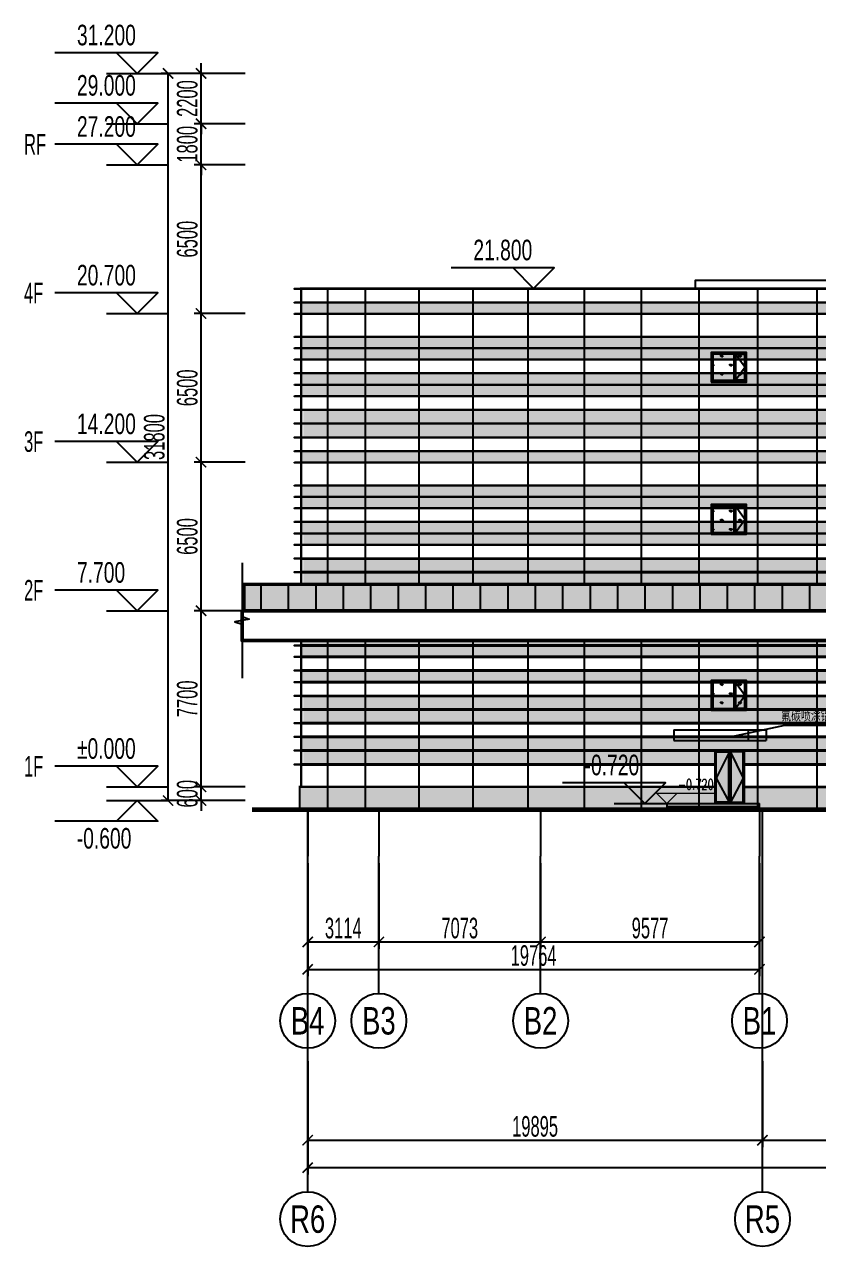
# Model space of a CAD drawing. Extents: x 137748 to 546915, y -417571 to -267079.
# Drawn here: x 137748 to 172485, y -388604 to -335162 of the extents above; entities that cross this region are included whole.
import ezdxf
from ezdxf.enums import TextEntityAlignment as Align

# ---------------------------------------------------------------- set-up
doc = ezdxf.new("R2010")
doc.units = 0
doc.layers.get('0').update_dxf_attribs({"color": 8})
doc.layers.get('Defpoints').update_dxf_attribs({"color": 8})
for name, color, linetype in [('#填充层', 8, 'Continuous'), ('#幕墙分格线-立面', 8, 'Continuous'), ('#文字', 8, 'Continuous'), ('#标注', 8, 'Continuous'), ('A-ELEV-1', 8, 'Continuous'), ('A-ELEV-2', 8, 'Continuous'), ('A-ELEV-3', 8, 'Continuous'), ('A-ELEV-8', 8, 'Continuous'), ('A-FLOR-RAIL', 8, 'Continuous'), ('DIM_LEAD', 8, 'Continuous'), ('DIM_SYMB', 8, 'Continuous'), ('E-HATCH3', 8, 'Continuous'), ('E_WINDOW', 8, 'Continuous'), ('STAIR', 8, 'Continuous')]:
    doc.layers.add(name, color=color, linetype=linetype)
for name, color, linetype, lineweight in [('A-WALL', 8, 'Continuous', 50), ('DIM_ELEV', 8, 'Continuous', 5), ('DOOR_FIRE', 8, 'Continuous', 13), ('PUB_TEXT', 8, 'Continuous', 5)]:
    doc.layers.add(name, color=color, linetype=linetype, lineweight=lineweight)
doc.styles.add('#文字', font='jrs.shx', dxfattribs={"width": 0.7, "bigfont": 'hztxt.shx'})
doc.styles.add('_TCH_DIM', font='SIMPLEX', dxfattribs={"bigfont": 'GBCBIG'})
doc.styles.add('HZ', font='jrs.shx', dxfattribs={"width": 0.6, "bigfont": 'hztxt.shx'})
doc.styles.add('JHZX', font='jrs.shx', dxfattribs={"width": 0.6, "bigfont": 'jhz.shx'})
doc.styles.add('楷体', font='', dxfattribs={"width": 0.75})
doc.styles.get('楷体').set_extended_font_data('KaiTi_GB2312')
doc.dimstyles.new('JZBZ-300', dxfattribs={"dimscale": 300, "dimtxt": 3, "dimasz": 1.5, "dimexe": 1, "dimexo": 1, "dimgap": 0.5, "dimtad": 1, "dimdec": 0, "dimdsep": 46, "dimtxsty": 'JHZX', "dimblk1": 'ARCHTICK', "dimblk2": 'ARCHTICK', "dimsah": 1, "dimcen": 0, "dimclrd": 1, "dimclre": 1, "dimclrt": 2, "dimadec": 1, "dimazin": 2, "dimtfac": 1, "dimtdec": 0, "dimtix": 1, "dimtmove": 0, "dimatfit": 3, "dimfxl": 1, "dimtolj": 1, "dimlwd": -1, "dimlwe": -1, "dimarcsym": 1})
pattern_1 = [(270, (57321.7, 368403.2), (500, -250), [50, -200]), (270, (57421.7, 368403.2), (500, -250), [50, -200]), (5e-10, (57571.7, 368478.22), (500, 250), [100, -400]), (5e-10, (57571.7, 368028.22), (500, 250), [100, -400]), (333.43495, (57171.71, 368503.22), (500, -2e-07), [223.6, -335.417]), (333.43495, (57371.71, 368353.22), (500, -1e-05), [223.6, -335.417]), (333.43495, (57171.71, 368478.22), (500, -2e-07), [167.7, -111.8, 167.7, -111.817]), (26.56505, (57171.71, 368278.22), (500, 2e-07), [167.7, -111.8, 167.7, -111.817]), (26.56505, (57371.71, 368403.22), (500, 2e-07), [223.6, -335.417]), (26.56505, (57171.71, 368253.22), (500, 2e-07), [223.6, -335.417])]
pattern_2 = [(90, (-232459.92, 369503.2), (-399.1182, 399.1182), [105.8323, -692.40406]), (45, (-232459.9, 369503.2), (-399.11846, 399.11846), [105.8323, -458.60646]), (135, (-232459.9, 369503.2), (-399.11846, -399.11846), [105.8323, -458.60646])]

# ---------------------------------------------------------------- blocks, each defined once
blk = doc.blocks.new('R6-R1网格')
at = {"layer": 'E-HATCH3'}
h = blk.add_hatch(dxfattribs=at)
h.set_pattern_fill('菱形金属网', color=256, scale=250, angle=-90, style=0)
h.set_pattern_definition(pattern_1)
h.paths.add_polyline_path([(-100, 20700), (139050, 20700), (139050, 21170), (-100, 21170)])
h = blk.add_hatch(dxfattribs=at)
h.set_pattern_fill('菱形金属网', color=256, scale=250, angle=-90, style=0)
h.set_pattern_definition(pattern_1)
h.paths.add_polyline_path([(-100, 19200), (139050, 19200), (139050, 19670), (-100, 19670)])
h = blk.add_hatch(dxfattribs=at)
h.set_pattern_fill('菱形金属网', color=256, scale=250, angle=-90, style=0)
h.set_pattern_definition(pattern_1)
h.paths.add_polyline_path([(-100, 18700), (139050, 18700), (139050, 19170), (-100, 19170)])
h = blk.add_hatch(dxfattribs=at)
h.set_pattern_fill('菱形金属网', color=256, scale=250, angle=-90, style=0)
h.set_pattern_definition(pattern_1)
h.paths.add_polyline_path([(-100, 17600), (139050, 17600), (139050, 18070), (-100, 18070)])
h = blk.add_hatch(dxfattribs=at)
h.set_pattern_fill('菱形金属网', color=256, scale=250, angle=-90, style=0)
h.set_pattern_definition(pattern_1)
h.paths.add_polyline_path([(-100, 17100), (139050, 17100), (139050, 17570), (-100, 17570)])
h = blk.add_hatch(dxfattribs=at)
h.set_pattern_fill('菱形金属网', color=256, scale=250, angle=-90, style=0)
h.set_pattern_definition(pattern_1)
h.paths.add_polyline_path([(33983, 15900), (33983, 16470), (0, 16470), (0, 15900)])
h.paths.add_polyline_path([(69519, 15900), (69519, 16470), (35648, 16470), (35648, 15900)])
h.paths.add_polyline_path([(93699, 15900), (93699, 16470), (71311, 16470), (71311, 15900)])
h.paths.add_polyline_path([(130950, 16470), (130950, 15900), (138950, 15900), (138950, 16470)])
h.paths.add_polyline_path([(129285, 15900), (129285, 16470), (95491, 16470), (95491, 15900)])
h = blk.add_hatch(dxfattribs=at)
h.set_pattern_fill('菱形金属网', color=256, scale=250, angle=-90, style=0)
h.set_pattern_definition(pattern_1)
h.paths.add_polyline_path([(33983, 15300), (33983, 15870), (0, 15870), (0, 15300)])
h.paths.add_polyline_path([(69519, 15300), (69519, 15870), (35648, 15870), (35648, 15300)])
h.paths.add_polyline_path([(93699, 15300), (93699, 15870), (71311, 15870), (71311, 15300)])
h.paths.add_polyline_path([(130950, 15870), (130950, 15300), (138950, 15300), (138950, 15870)])
h.paths.add_polyline_path([(129285, 15300), (129285, 15870), (95491, 15870), (95491, 15300)])
h = blk.add_hatch(dxfattribs=at)
h.set_pattern_fill('菱形金属网', color=256, scale=250, angle=-90, style=0)
h.set_pattern_definition(pattern_1)
h.paths.add_polyline_path([(-100, 14200), (139050, 14200), (139050, 14670), (-100, 14670)])
h = blk.add_hatch(dxfattribs=at)
h.set_pattern_fill('菱形金属网', color=256, scale=250, angle=-90, style=0)
h.set_pattern_definition(pattern_1)
h.paths.add_polyline_path([(-100, 12700), (139050, 12700), (139050, 13170), (-100, 13170)])
h = blk.add_hatch(dxfattribs=at)
h.set_pattern_fill('菱形金属网', color=256, scale=250, angle=-90, style=0)
h.set_pattern_definition(pattern_1)
h.paths.add_polyline_path([(-100, 12200), (139050, 12200), (139050, 12670), (-100, 12670)])
h = blk.add_hatch(dxfattribs=at)
h.set_pattern_fill('菱形金属网', color=256, scale=250, angle=-90, style=0)
h.set_pattern_definition(pattern_1)
h.paths.add_polyline_path([(-100, 11100), (139050, 11100), (139050, 11570), (-100, 11570)])
h = blk.add_hatch(dxfattribs=at)
h.set_pattern_fill('菱形金属网', color=256, scale=250, angle=-90, style=0)
h.set_pattern_definition(pattern_1)
h.paths.add_polyline_path([(31091, 10600), (31091, 11070), (0, 11070), (0, 10600)])
h.paths.add_polyline_path([(133826, 11070), (133826, 10600), (138950, 10600), (138950, 11070)])
h.paths.add_polyline_path([(130915, 10600), (130915, 11070), (34002, 11070), (34002, 10600)])
h = blk.add_hatch(dxfattribs=at)
h.set_pattern_fill('菱形金属网', color=256, scale=250, angle=-90, style=0)
h.set_pattern_definition(pattern_1)
h.paths.add_polyline_path([(31091, 9400), (31091, 9970), (0, 9970), (0, 9400)])
h.paths.add_polyline_path([(133826, 9970), (133826, 9400), (138950, 9400), (138950, 9970)])
h.paths.add_polyline_path([(69519, 9400), (69519, 9970), (35841, 9970), (35841, 9400)])
h.paths.add_polyline_path([(93699, 9400), (93699, 9970), (71311, 9970), (71311, 9400)])
h.paths.add_polyline_path([(95491, 9970), (95491, 9400), (129169, 9400), (129169, 9970)])
h = blk.add_hatch(dxfattribs=at)
h.set_pattern_fill('菱形金属网', color=256, scale=250, angle=-90, style=0)
h.set_pattern_definition(pattern_1)
h.paths.add_polyline_path([(31091, 8800), (31091, 9370), (0, 9370), (0, 8800)])
h.paths.add_polyline_path([(133826, 9370), (133826, 8800), (138950, 8800), (138950, 9370)])
h.paths.add_polyline_path([(69519, 8800), (69519, 9370), (35841, 9370), (35841, 8800)])
h.paths.add_polyline_path([(93699, 8800), (93699, 9370), (71311, 9370), (71311, 8800)])
h.paths.add_polyline_path([(95491, 9370), (95491, 8800), (129169, 8800), (129169, 9370)])
h = blk.add_hatch(dxfattribs=at)
h.set_pattern_fill('菱形金属网', color=256, scale=250, angle=-90, style=0)
h.set_pattern_definition(pattern_1)
h.paths.add_polyline_path([(31091, 7700), (31091, 8170), (0, 8170), (0, 7700)])
h.paths.add_polyline_path([(133826, 8170), (133826, 7700), (138950, 7700), (138950, 8170)])
h.paths.add_polyline_path([(35841, 8170), (35841, 7700), (129169, 7700), (129169, 8170)])
h = blk.add_hatch(dxfattribs=at)
h.set_pattern_fill('菱形金属网', color=256, scale=250, angle=-90, style=0)
h.set_pattern_definition(pattern_1)
h.paths.add_polyline_path([(-100, 6670), (139050, 6670), (139050, 6200), (-100, 6200)])
h = blk.add_hatch(dxfattribs=at)
h.set_pattern_fill('菱形金属网', color=256, scale=250, angle=-90, style=0)
h.set_pattern_definition(pattern_1)
h.paths.add_polyline_path([(30662, 5700), (30662, 6170), (-100, 6170), (-100, 5700)])
h.paths.add_polyline_path([(134153, 6170), (134153, 5700), (139050, 5700), (139050, 6170)])
h.paths.add_polyline_path([(129048, 5700), (129048, 6170), (35961, 6170), (35961, 5700)])
h = blk.add_hatch(dxfattribs=at)
h.set_pattern_fill('菱形金属网', color=256, scale=250, angle=-90, style=0)
h.set_pattern_definition(pattern_1)
h.paths.add_polyline_path([(30662, 4600), (30662, 5070), (-100, 5070), (-100, 4600)])
h.paths.add_polyline_path([(129048, 4600), (129048, 5070), (35961, 5070), (35961, 4600)])
h.paths.add_polyline_path([(134153, 5070), (134153, 4600), (139050, 4600), (139050, 5070)])
h = blk.add_hatch(dxfattribs=at)
h.set_pattern_fill('菱形金属网', color=256, scale=250, angle=-90, style=0)
h.set_pattern_definition(pattern_1)
h.paths.add_polyline_path([(30662, 3400), (30662, 3970), (0, 3970), (0, 3400)])
h.paths.add_polyline_path([(134148, 3970), (134148, 3400), (138950, 3400), (138950, 3970)])
h.paths.add_polyline_path([(35962, 3970), (35962, 3400), (129024, 3400), (129024, 3970)])
h = blk.add_hatch(dxfattribs=at)
h.set_pattern_fill('菱形金属网', color=256, scale=250, angle=-90, style=0)
h.set_pattern_definition(pattern_1)
h.paths.add_polyline_path([(30662, 2800), (30662, 3370), (0, 3370), (0, 2800)])
h.paths.add_polyline_path([(134148, 3370), (134148, 2800), (138950, 2800), (138950, 3370)])
h.paths.add_polyline_path([(129024, 2800), (129024, 3370), (35962, 3370), (35962, 2800)])
h = blk.add_hatch(dxfattribs=at)
h.set_pattern_fill('菱形金属网', color=256, scale=250, angle=-90, style=0)
h.set_pattern_definition(pattern_1)
h.paths.add_polyline_path([(30662, 1600), (-100, 1600), (-100, 2170), (30662, 2170)])
h = blk.add_hatch(dxfattribs=at)
h.set_pattern_fill('菱形金属网', color=256, scale=250, angle=-90, style=0)
h.set_pattern_definition(pattern_1)
h.paths.add_polyline_path([(19286, 1570), (19286, 1000), (27268, 1000), (27268, 1200), (30662, 1200), (30662, 1570)])
h.paths.add_polyline_path([(17999, 1000), (17999, 1570), (0, 1570), (0, 1000)])
at = {"layer": 'A-ELEV-1', "ltscale": 5}
for points in [[(33983, 21770), (-100, 21770), (-100, 21200), (139050, 21200), (139050, 21770), (130950, 21770)], [(130950, 16500), (139050, 16500), (139050, 17070), (-100, 17070), (-100, 16500), (33983, 16500)], [(33983, 16470), (-100, 16470), (-100, 15900), (33983, 15900)], [(33983, 15870), (-100, 15870), (-100, 15300), (33983, 15300)], [(33983, 15270), (-100, 15270), (-100, 14700), (139050, 14700), (139050, 15270), (130950, 15270)], [(31091, 10570), (-100, 10570), (-100, 10000), (31091, 10000)], [(31091, 9400), (-100, 9400), (-100, 9970), (31091, 9970)], [(31091, 8800), (-100, 8800), (-100, 9370), (31091, 9370)], [(31091, 8200), (-100, 8200), (-100, 8770), (31091, 8770)], [(31091, 7700), (-100, 7700), (-100, 8170), (31091, 8170)], [(133826, 7670), (139050, 7670), (139050, 6700), (-100, 6700)], [(-100, 6670), (139050, 6670), (139050, 6200), (-100, 6200), (-100, 6670)], [(30662, 5700), (-100, 5700), (-100, 6170), (129048, 6170)], [(-100, 5670), (30662, 5670)], [(30662, 5100), (-100, 5100), (-100, 5670)], [(129048, 4600), (-100, 4600), (-100, 5070), (30662, 5070)], [(-100, 4570), (129048, 4570)], [(30662, 3400), (-100, 3400), (-100, 3970), (30662, 3970)], [(30662, 2800), (-100, 2800), (-100, 3370), (30662, 3370)], [(30662, 2200), (-100, 2200), (-100, 2770), (30662, 2770)], [(17999, 1000), (-100, 1000), (-100, 1570), (17999, 1570)], [(19286, 1570), (30662, 1570), (30662, 1200), (27268, 1200), (27268, 1000), (19286, 1000)], [(17999, 0), (-100, 0), (-100, 970), (17999, 970)], [(19286, 970), (27268, 970)], [(27268, 0), (19286, 0)]]:
    blk.add_lwpolyline(points, dxfattribs=at)
for points in [[(-100, 20700), (139050, 20700), (139050, 21170), (-100, 21170)], [(-100, 19700), (139050, 19700), (139050, 20670), (-100, 20670)], [(-100, 19200), (139050, 19200), (139050, 19670), (-100, 19670)], [(-100, 18700), (139050, 18700), (139050, 19170), (-100, 19170)], [(-100, 18100), (139050, 18100), (139050, 18670), (-100, 18670)], [(-100, 17600), (139050, 17600), (139050, 18070), (-100, 18070)], [(-100, 17100), (139050, 17100), (139050, 17570), (-100, 17570)], [(-100, 14200), (139050, 14200), (139050, 14670), (-100, 14670)], [(-100, 13200), (139050, 13200), (139050, 14170), (-100, 14170)], [(-100, 12700), (139050, 12700), (139050, 13170), (-100, 13170)], [(-100, 12200), (139050, 12200), (139050, 12670), (-100, 12670)], [(-100, 11600), (139050, 11600), (139050, 12170), (-100, 12170)], [(-100, 11100), (139050, 11100), (139050, 11570), (-100, 11570)], [(31091, 11070), (-100, 11070), (-100, 10600), (31091, 10600)], [(30662, 1600), (-100, 1600), (-100, 2170), (30662, 2170)]]:
    blk.add_lwpolyline(points, close=True, dxfattribs=at)
blk = doc.blocks.new('R6-R1板')
at = {"layer": 'A-ELEV-2'}
for p, q in [((139733, 16630), (-18, 16630)), ((-18, 16600), (139733, 16600)), ((139733, 16600), (139733, 16630)), ((139150, -970), (121334, -970))]:
    blk.add_line(p, q, dxfattribs=at)
for points in [[(8386, 20830), (-18, 20830), (-18, 20800), (139733, 20800), (139733, 20830), (105350, 20830)], [(105350, 15500), (139733, 15500), (139733, 15530), (-18, 15530), (-18, 15500), (8383, 15500)], [(105350, 14900), (139733, 14900), (139733, 14930), (105350, 14930)], [(8383, 14330), (-18, 14330), (-18, 14300), (139733, 14300), (139733, 14330), (105350, 14330)], [(108513, 10100), (139733, 10100), (139733, 10130), (-18, 10130), (-18, 10100), (5507, 10100)], [(108242, 9600), (139733, 9600), (139733, 9630), (108242, 9630)], [(108242, 9000), (139733, 9000), (139733, 9030), (108242, 9030)], [(108242, 8400), (139733, 8400), (139733, 8430), (108242, 8430)], [(108242, 7800), (139733, 7800), (139733, 7830), (108242, 7830)], [(108242, 7200), (139733, 7200), (139733, 7230), (108242, 7230)], [(103371, 6700), (139733, 6700), (139733, 6730), (108242, 6730)], [(108547, 5700), (139733, 5700), (139733, 5730), (-18, 5730), (-18, 5700), (5725, 5700)], [(108671, 5200), (139733, 5200), (139733, 5230), (108671, 5230)], [(108671, 4700), (139733, 4700), (139733, 4730), (108671, 4730)], [(108671, 4100), (139733, 4100), (139733, 4130), (108671, 4130)], [(5185, 3630), (-18, 3630), (-18, 3600), (139733, 3600), (139733, 3630), (108671, 3630)], [(108513, 3000), (139733, 3000), (139733, 3030), (105171, 3030)], [(108671, 2400), (139733, 2400), (139733, 2430), (108671, 2430)], [(108671, 1800), (139733, 1800), (139733, 1830), (108671, 1830)], [(108671, 1200), (139733, 1200), (139733, 1230), (108671, 1230)], [(121334, 600), (139733, 600), (139733, 630), (108671, 630)], [(108671, 600), (120047, 600)], [(120047, 30), (112065, 30)], [(112065, 0), (120047, 0)], [(121334, 0), (139733, 0), (139733, 30), (121334, 30)], [(120047, -970), (112065, -970)], [(112065, -1000), (120047, -1000)]]:
    blk.add_lwpolyline(points, dxfattribs=at)
for points in [[(139733, 20230), (-18, 20230), (-18, 20200), (139733, 20200)], [(139733, 19730), (-18, 19730), (-18, 19700), (139733, 19700)], [(139733, 18730), (-18, 18730), (-18, 18700), (139733, 18700)], [(139733, 18230), (-18, 18230), (-18, 18200), (139733, 18200)], [(139733, 17730), (-18, 17730), (-18, 17700), (139733, 17700)], [(139733, 17130), (-18, 17130), (-18, 17100), (139733, 17100)], [(139733, 16130), (-18, 16130), (-18, 16100), (139733, 16100)], [(139733, 13730), (-18, 13730), (-18, 13700), (139733, 13700)], [(139733, 13230), (-18, 13230), (-18, 13200), (139733, 13200)], [(139733, 12230), (-18, 12230), (-18, 12200), (139733, 12200)], [(139733, 11730), (-18, 11730), (-18, 11700), (139733, 11700)], [(139733, 11230), (-18, 11230), (-18, 11200), (139733, 11200)], [(139733, 10630), (-18, 10630), (-18, 10600), (139733, 10600)]]:
    blk.add_lwpolyline(points, close=True, dxfattribs=at)
blk = doc.blocks.new('NHGJUY')
at = {"layer": '#幕墙分格线-立面', "ltscale": 300}
for p, q in [((151016, -369503), (151016, -346703)), ((152667, -369503), (152667, -346703)), ((155009, -369503), (155009, -346703)), ((157378, -369503), (157378, -346703)), ((159789, -369503), (159789, -346703)), ((162241, -369503), (162241, -346703)), ((164733, -369503), (164733, -346703)), ((167260, -369503), (167260, -346703)), ((169826, -369503), (169826, -346703)), ((172429, -369503), (172429, -346703))]:
    blk.add_line(p, q, dxfattribs=at)
blk = doc.blocks.new('_ARCHTICK')
at = {"color": 0, "linetype": 'ByBlock', "const_width": 0.15}
blk.add_lwpolyline([(-0.5, -0.5), (0.5, 0.5)], dxfattribs=at)
blk = doc.blocks.new('*D60')
at = {"layer": '#标注', "color": 8, "linetype": 'ByBlock', "transparency": 16777216}
for p, q in [((150138, -371832), (150138, -376782)), ((169902, -371832), (169902, -376782)), ((150138, -376482), (169902, -376482))]:
    blk.add_line(p, q, dxfattribs=at)
at = {"layer": 'Defpoints', "color": 0, "transparency": 16777216}
for p in [(150137, -371532), (169902, -371532), (169902, -376482)]:
    blk.add_point(p, dxfattribs=at)
at = {"layer": '#标注', "color": 8, "transparency": 16777216, "xscale": 450, "yscale": 450, "zscale": 450}
for p, rotation in [((150138, -376482), 180.0022393511834), ((169902, -376482), 0.002239351183462502)]:
    blk.add_blockref('_ARCHTICK', p, dxfattribs=dict(at, rotation=rotation))
at = {"layer": '#标注', "color": 8, "transparency": 16777216, "insert": (160020, -375882), "char_height": 900, "attachment_point": 5, "rotation": 0.0022, "style": 'JHZX'}
blk.add_mtext('\\A1;19764', dxfattribs=at)
blk = doc.blocks.new('*D61')
at = {"layer": '#标注', "color": 8, "linetype": 'ByBlock', "transparency": 16777216}
for p, q in [((150138, -371832), (150139, -375582)), ((153252, -371832), (153253, -375582)), ((150138, -375282), (153253, -375282))]:
    blk.add_line(p, q, dxfattribs=at)
at = {"layer": 'Defpoints', "color": 0, "transparency": 16777216}
for p in [(150137, -371532), (153252, -371532), (153253, -375282)]:
    blk.add_point(p, dxfattribs=at)
at = {"layer": '#标注', "color": 8, "transparency": 16777216, "xscale": 450, "yscale": 450, "zscale": 450}
for p, rotation in [((150138, -375282), 180.0142115910595), ((153253, -375282), 0.01421159105949509)]:
    blk.add_blockref('_ARCHTICK', p, dxfattribs=dict(at, rotation=rotation))
at = {"layer": '#标注', "color": 8, "transparency": 16777216, "insert": (151695, -374682), "char_height": 900, "attachment_point": 5, "rotation": 0.0142, "style": 'JHZX'}
blk.add_mtext('\\A1;3114', dxfattribs=at)
blk = doc.blocks.new('*D62')
at = {"layer": '#标注', "color": 8, "linetype": 'ByBlock', "transparency": 16777216}
for p, q in [((153252, -371832), (153252, -375582)), ((160325, -371832), (160325, -375582)), ((153252, -375282), (160325, -375282))]:
    blk.add_line(p, q, dxfattribs=at)
at = {"layer": 'Defpoints', "color": 0, "transparency": 16777216}
for p in [(153252, -371532), (160325, -371532), (160325, -375282)]:
    blk.add_point(p, dxfattribs=at)
at = {"layer": '#标注', "color": 8, "transparency": 16777216, "xscale": 450, "yscale": 450, "zscale": 450, "rotation": 180}
blk.add_blockref('_ARCHTICK', (153252, -375282), dxfattribs=at)
at = {"layer": '#标注', "color": 8, "transparency": 16777216, "xscale": 450, "yscale": 450, "zscale": 450}
blk.add_blockref('_ARCHTICK', (160325, -375282), dxfattribs=at)
at = {"layer": '#标注', "color": 8, "transparency": 16777216, "insert": (156789, -374682), "char_height": 900, "attachment_point": 5, "style": 'JHZX'}
blk.add_mtext('\\A1;7073', dxfattribs=at)
blk = doc.blocks.new('*D63')
at = {"layer": '#标注', "color": 8, "linetype": 'ByBlock', "transparency": 16777216}
for p, q in [((160325, -371832), (160325, -375582)), ((169902, -371832), (169902, -375582)), ((160325, -375282), (169902, -375282))]:
    blk.add_line(p, q, dxfattribs=at)
at = {"layer": 'Defpoints', "color": 0, "transparency": 16777216}
for p in [(160325, -371532), (169902, -371532), (169902, -375282)]:
    blk.add_point(p, dxfattribs=at)
at = {"layer": '#标注', "color": 8, "transparency": 16777216, "xscale": 450, "yscale": 450, "zscale": 450, "rotation": 180}
blk.add_blockref('_ARCHTICK', (160325, -375282), dxfattribs=at)
at = {"layer": '#标注', "color": 8, "transparency": 16777216, "xscale": 450, "yscale": 450, "zscale": 450}
blk.add_blockref('_ARCHTICK', (169902, -375282), dxfattribs=at)
at = {"layer": '#标注', "color": 8, "transparency": 16777216, "insert": (165114, -374682), "char_height": 900, "attachment_point": 5, "style": 'JHZX'}
blk.add_mtext('\\A1;9577', dxfattribs=at)
blk = doc.blocks.new('*D76')
at = {"layer": '#标注', "color": 8, "linetype": 'ByBlock', "ltscale": 300, "transparency": 16777216}
for p, q in [((150138, -380504), (150138, -385454)), ((288588, -380504), (288588, -385454)), ((150138, -385154), (288588, -385154))]:
    blk.add_line(p, q, dxfattribs=at)
at = {"layer": 'Defpoints', "color": 0, "ltscale": 300, "transparency": 16777216}
for p in [(150138, -380204), (288588, -380204), (288588, -385154)]:
    blk.add_point(p, dxfattribs=at)
at = {"layer": '#标注', "color": 8, "ltscale": 300, "transparency": 16777216, "xscale": 450, "yscale": 450, "zscale": 450, "rotation": 180}
blk.add_blockref('_ARCHTICK', (150138, -385154), dxfattribs=at)
at = {"layer": '#标注', "color": 8, "ltscale": 300, "transparency": 16777216, "xscale": 450, "yscale": 450, "zscale": 450}
blk.add_blockref('_ARCHTICK', (288588, -385154), dxfattribs=at)
at = {"layer": '#标注', "color": 8, "ltscale": 300, "transparency": 16777216, "insert": (219363, -384554), "char_height": 900, "attachment_point": 5, "style": 'JHZX'}
blk.add_mtext('\\A1;138450', dxfattribs=at)
blk = doc.blocks.new('*D77')
at = {"layer": '#标注', "color": 8, "linetype": 'ByBlock', "ltscale": 300, "transparency": 16777216}
for p, q in [((150138, -380504), (150138, -384254)), ((170032, -380504), (170032, -384254)), ((150138, -383954), (170032, -383954))]:
    blk.add_line(p, q, dxfattribs=at)
at = {"layer": 'Defpoints', "color": 0, "ltscale": 300, "transparency": 16777216}
for p in [(150138, -380204), (170032, -380204), (170032, -383954)]:
    blk.add_point(p, dxfattribs=at)
at = {"layer": '#标注', "color": 8, "ltscale": 300, "transparency": 16777216, "xscale": 450, "yscale": 450, "zscale": 450, "rotation": 180}
blk.add_blockref('_ARCHTICK', (150138, -383954), dxfattribs=at)
at = {"layer": '#标注', "color": 8, "ltscale": 300, "transparency": 16777216, "xscale": 450, "yscale": 450, "zscale": 450}
blk.add_blockref('_ARCHTICK', (170032, -383954), dxfattribs=at)
at = {"layer": '#标注', "color": 8, "ltscale": 300, "transparency": 16777216, "insert": (160085, -383354), "char_height": 900, "attachment_point": 5, "style": 'JHZX'}
blk.add_mtext('\\A1;19895', dxfattribs=at)
blk = doc.blocks.new('*D78')
at = {"layer": '#标注', "color": 8, "linetype": 'ByBlock', "ltscale": 300, "transparency": 16777216}
for p, q in [((170032, -380504), (170032, -384254)), ((201978, -380504), (201978, -384254)), ((170032, -383954), (201978, -383954))]:
    blk.add_line(p, q, dxfattribs=at)
at = {"layer": 'Defpoints', "color": 0, "ltscale": 300, "transparency": 16777216}
for p in [(170032, -380204), (201978, -380204), (201978, -383954)]:
    blk.add_point(p, dxfattribs=at)
at = {"layer": '#标注', "color": 8, "ltscale": 300, "transparency": 16777216, "xscale": 450, "yscale": 450, "zscale": 450, "rotation": 180}
blk.add_blockref('_ARCHTICK', (170032, -383954), dxfattribs=at)
at = {"layer": '#标注', "color": 8, "ltscale": 300, "transparency": 16777216, "xscale": 450, "yscale": 450, "zscale": 450}
blk.add_blockref('_ARCHTICK', (201978, -383954), dxfattribs=at)
at = {"layer": '#标注', "color": 8, "ltscale": 300, "transparency": 16777216, "insert": (186005, -383354), "char_height": 900, "attachment_point": 5, "style": 'JHZX'}
blk.add_mtext('\\A1;31946', dxfattribs=at)
blk = doc.blocks.new('*U364')
blk.add_line((0, -20), (0, 0))
blk.add_circle((0, -24), 4)
at = {"style": 'JHZX', "width": 0.75}
blk.add_attdef('AXES', text='', height=4, dxfattribs=at).set_placement((0, -24), align=Align.MIDDLE_CENTER)
blk = doc.blocks.new('LEVEL')
blk.add_line((9, 0), (0, 0))
blk.add_lwpolyline([(7.5, 3), (4.5, 0), (1.5, 3), (16.5, 3)])
at = {"style": '楷体', "width": 0.75}
blk.add_attdef('LEVEL', text='', height=3.5, dxfattribs=at).set_placement((9.33, 5.59), align=Align.MIDDLE_CENTER)
blk.add_attdef('FLOOR', text='', height=3.5, dxfattribs=at).set_placement((17.5, 3), align=Align.MIDDLE_LEFT)
blk = doc.blocks.new('A$C5ad05fef')
at = {"layer": 'E-HATCH3'}
h = blk.add_hatch(dxfattribs=at)
h.set_pattern_fill('GRASS', color=256, scale=200, style=0)
h.set_pattern_definition(pattern_2)
h.paths.add_polyline_path([(-64678, 18700), (-63129, 18700), (-63129, 20000), (-64678, 20000)])
h = blk.add_hatch(dxfattribs=at)
h.set_pattern_fill('GRASS', color=256, scale=200, style=0)
h.set_pattern_definition(pattern_2)
h.paths.add_polyline_path([(-64678, 12050), (-63129, 12050), (-63129, 13350), (-64678, 13350)])
h = blk.add_hatch(dxfattribs=at)
h.set_pattern_fill('GRASS', color=256, scale=200, style=0)
h.set_pattern_definition(pattern_2)
h.paths.add_polyline_path([(-64678, 4350), (-63129, 4350), (-63129, 5650), (-64678, 5650)])
h = blk.add_hatch(dxfattribs=at)
h.set_pattern_fill('GRASS', color=256, scale=200, style=0)
h.set_pattern_definition(pattern_2)
edge = h.paths.add_edge_path()
edge.add_line((-64506, 2580), (-63219, 2580))
edge.add_line((-63219, 2580), (-63219, 280))
edge.add_line((-63219, 280), (-64506, 280))
edge.add_line((-64506, 280), (-64506, 2580))
edge.add_line((-64506, 2580), (-63219, 2580))
edge.add_line((1600, 2430), (400, 2430))
edge.add_line((400, 2430), (400, 130))
edge.add_line((400, 130), (1600, 130))
edge.add_line((1600, 130), (1600, 2430))
edge.add_line((1900, 2430), (3100, 2430))
edge.add_line((3100, 2430), (3100, 130))
edge.add_line((3100, 130), (1900, 130))
edge.add_line((1900, 130), (1900, 2430))
edge.add_line((-2300, 2430), (-800, 2430))
edge.add_line((-800, 2430), (-800, 130))
edge.add_line((-800, 130), (-2300, 130))
edge.add_line((-2300, 130), (-2300, 2430))
edge.add_line((-2300, 2430), (-800, 2430))
at = {"layer": 'DIM_ELEV'}
for p, q in [((-66610, 280), (-67060, 730)), ((-67060, 730), (-64432, 730)), ((-66610, 280), (-66160, 730)), ((-67660, 280), (-66160, 280))]:
    blk.add_line(p, q, dxfattribs=at)
at = {"layer": 'DIM_LEAD'}
for p, q in [((-63769, 3200), (-61445, 3697)), ((-61445, 3697), (-58568, 3697))]:
    blk.add_line(p, q, dxfattribs=at)
at = {"layer": 'DIM_LEAD', "const_width": 60}
blk.add_lwpolyline([(-63798, 3194, 1), (-63739, 3206, 1)], format="xyb", close=True, dxfattribs=at)
at = {"layer": 'DOOR_FIRE'}
blk.add_lwpolyline([(-64506, 2580), (-63219, 2580), (-63219, 280), (-64506, 280), (-64506, 2580), (-63219, 2580)], dxfattribs=at)
at = {"layer": 'E_WINDOW'}
for p, q in [((-63629, 19950), (-63629, 18750)), ((-66311, 3500), (-62261, 3500)), ((-66311, 3500), (-66311, 3030)), ((-63054, 3500), (-63054, 3030)), ((-62261, 3500), (-62261, 3030)), ((-66311, 3030), (-62261, 3030)), ((-63863, 2580), (-63863, 280))]:
    blk.add_line(p, q, dxfattribs=at)
at = {"layer": 'E_WINDOW', "ltscale": 250}
for points in [[(-64678, 18700), (-63129, 18700), (-63129, 20000), (-64678, 20000)], [(-64628, 18750), (-63179, 18750), (-63179, 19950), (-64628, 19950)], [(-64598, 18780), (-63659, 18780), (-63659, 19920), (-64598, 19920)], [(-63209, 18780), (-63599, 18780), (-63599, 19920), (-63209, 19920)], [(-64678, 12050), (-63129, 12050), (-63129, 13350), (-64678, 13350)], [(-64628, 12100), (-63179, 12100), (-63179, 13300), (-64628, 13300)], [(-64598, 12130), (-63659, 12130), (-63659, 13270), (-64598, 13270)], [(-63209, 12130), (-63599, 12130), (-63599, 13270), (-63209, 13270)], [(-64678, 4350), (-63129, 4350), (-63129, 5650), (-64678, 5650)], [(-64628, 4400), (-63179, 4400), (-63179, 5600), (-64628, 5600)], [(-64598, 4430), (-63659, 4430), (-63659, 5570), (-64598, 5570)], [(-63209, 4430), (-63599, 4430), (-63599, 5570), (-63209, 5570)], [(-64456, 2530), (-63913, 2530), (-63913, 330), (-64456, 330)], [(-63269, 2530), (-63813, 2530), (-63813, 330), (-63269, 330)]]:
    blk.add_lwpolyline(points, close=True, dxfattribs=at)
for points in [[(-63629, 19950), (-63179, 19350), (-63629, 18750)], [(-63629, 13300), (-63179, 12700), (-63629, 12100)], [(-63629, 5600), (-63179, 5000), (-63629, 4400)], [(-63863, 2580), (-64456, 1380), (-63863, 280)], [(-63863, 2580), (-63269, 1380), (-63863, 280)]]:
    blk.add_lwpolyline(points, dxfattribs=at)
at = {"layer": 'STAIR'}
for p, q in [((-66610, 280), (-66610, 0)), ((-66610, 280), (-62558, 280)), ((-66610, 140), (-62558, 140)), ((-66610, 0), (-62558, 0)), ((-62558, 0), (-62558, 280))]:
    blk.add_line(p, q, dxfattribs=at)
at = {"layer": 'PUB_TEXT', "style": '_TCH_DIM'}
blk.add_text('氟碳喷涂铝板雨棚', height=506.4, dxfattribs=at).set_placement((-61607, 3855))
at = {"layer": 'PUB_TEXT', "style": '_TCH_DIM', "width": 0.705882}
blk.add_text('-0.720', height=446.2, dxfattribs=at).set_placement((-66127, 888))
blk = doc.blocks.new('gqerfd')
blk.add_wipeout([(50, 1900), (143732, 1900), (143732, -600), (0, -600), (0, 1904)]).dxf.layer = 'E_WINDOW'
at = {"layer": '#填充层', "ltscale": 5}
h = blk.add_hatch(dxfattribs=at)
h.set_pattern_fill('玻璃A', color=256, scale=100)
h.set_pattern_definition([(45, (0, 700), (-565.6854, 565.6854), [400, -400]), (45, (0, 841.4), (-565.6854, 565.6854), [200, -600]), (45, (141.4, 700), (-565.6854, 565.6854), [200, -600])])
h.paths.add_polyline_path([(0, 1904), (143732, 1904), (143732, 700), (0, 700)])
at = {"layer": 'A-FLOR-RAIL'}
for p, q in [((40, 1900), (143682, 1900)), ((40, 1900), (40, 700)), ((40, 1840), (143682, 1840)), ((100, 1900), (100, 700)), ((822, 1900), (822, 700)), ((2022, 1900), (2022, 700)), ((3222, 1900), (3222, 700)), ((4422, 1900), (4422, 700)), ((5622, 1900), (5622, 700)), ((6822, 1900), (6822, 700)), ((8022, 1900), (8022, 700)), ((9222, 1900), (9222, 700)), ((10422, 1900), (10422, 700)), ((11622, 1900), (11622, 700)), ((12822, 1900), (12822, 700)), ((14022, 1900), (14022, 700)), ((15222, 1900), (15222, 700)), ((16422, 1900), (16422, 700)), ((17622, 1900), (17622, 700)), ((18822, 1900), (18822, 700)), ((20022, 1900), (20022, 700)), ((21222, 1900), (21222, 700)), ((22422, 1900), (22422, 700)), ((23622, 1900), (23622, 700)), ((24822, 1900), (24822, 700)), ((100, 700), (143632, 700))]:
    blk.add_line(p, q, dxfattribs=at)
at = {"layer": 'A-WALL'}
blk.add_lwpolyline([(0, 700), (143732, 700), (143732, -600), (0, -600)], close=True, dxfattribs=at)
at = {"layer": 'DIM_SYMB'}
blk.add_lwpolyline([(0, 2800), (0, 448), (315, 333), (-315, 222), (0, 110), (0, -2242)], dxfattribs=at)
blk = doc.blocks.new('*D518')
at = {"layer": '#标注', "color": 8, "linetype": 'ByBlock', "ltscale": 300, "transparency": 16777216}
for p, q in [((145474, -368503), (145474, -368053)), ((147401, -368503), (145174, -368503)), ((145474, -369103), (145474, -368503)), ((147401, -369103), (145174, -369103)), ((145474, -369103), (145474, -369553))]:
    blk.add_line(p, q, dxfattribs=at)
at = {"layer": 'Defpoints', "color": 0, "ltscale": 300, "transparency": 16777216}
for p in [(145474, -368503), (147701, -368503), (147701, -369103)]:
    blk.add_point(p, dxfattribs=at)
at = {"layer": '#标注', "color": 8, "ltscale": 300, "transparency": 16777216, "xscale": 450, "yscale": 450, "zscale": 450}
for p, rotation in [((145474, -368503), 270), ((145474, -369103), 90)]:
    blk.add_blockref('_ARCHTICK', p, dxfattribs=dict(at, rotation=rotation))
at = {"layer": '#标注', "color": 8, "ltscale": 300, "transparency": 16777216, "insert": (144874, -368803), "char_height": 900, "attachment_point": 5, "rotation": 90, "style": 'JHZX'}
blk.add_mtext('\\A1;600', dxfattribs=at)
blk = doc.blocks.new('*D519')
at = {"layer": '#标注', "color": 8, "linetype": 'ByBlock', "ltscale": 300, "transparency": 16777216}
for p, q in [((147401, -360803), (145174, -360803)), ((145474, -368503), (145474, -360803)), ((147401, -368503), (145174, -368503))]:
    blk.add_line(p, q, dxfattribs=at)
at = {"layer": 'Defpoints', "color": 0, "ltscale": 300, "transparency": 16777216}
for p in [(145474, -360803), (147701, -360803), (147701, -368503)]:
    blk.add_point(p, dxfattribs=at)
at = {"layer": '#标注', "color": 8, "ltscale": 300, "transparency": 16777216, "xscale": 450, "yscale": 450, "zscale": 450}
for p, rotation in [((145474, -360803), 90), ((145474, -368503), 270)]:
    blk.add_blockref('_ARCHTICK', p, dxfattribs=dict(at, rotation=rotation))
at = {"layer": '#标注', "color": 8, "ltscale": 300, "transparency": 16777216, "insert": (144874, -364653), "char_height": 900, "attachment_point": 5, "rotation": 90, "style": 'JHZX'}
blk.add_mtext('\\A1;7700', dxfattribs=at)
blk = doc.blocks.new('*D520')
at = {"layer": '#标注', "color": 8, "linetype": 'ByBlock', "ltscale": 300, "transparency": 16777216}
for p, q in [((147401, -354303), (145174, -354303)), ((145474, -360803), (145474, -354303)), ((147401, -360803), (145174, -360803))]:
    blk.add_line(p, q, dxfattribs=at)
at = {"layer": 'Defpoints', "color": 0, "ltscale": 300, "transparency": 16777216}
for p in [(145474, -354303), (147701, -354303), (147701, -360803)]:
    blk.add_point(p, dxfattribs=at)
at = {"layer": '#标注', "color": 8, "ltscale": 300, "transparency": 16777216, "xscale": 450, "yscale": 450, "zscale": 450}
for p, rotation in [((145474, -354303), 90), ((145474, -360803), 270)]:
    blk.add_blockref('_ARCHTICK', p, dxfattribs=dict(at, rotation=rotation))
at = {"layer": '#标注', "color": 8, "ltscale": 300, "transparency": 16777216, "insert": (144874, -357553), "char_height": 900, "attachment_point": 5, "rotation": 90, "style": 'JHZX'}
blk.add_mtext('\\A1;6500', dxfattribs=at)
blk = doc.blocks.new('*D521')
at = {"layer": '#标注', "color": 8, "linetype": 'ByBlock', "ltscale": 300, "transparency": 16777216}
for p, q in [((147401, -347803), (145174, -347803)), ((145474, -354303), (145474, -347803)), ((147401, -354303), (145174, -354303))]:
    blk.add_line(p, q, dxfattribs=at)
at = {"layer": 'Defpoints', "color": 0, "ltscale": 300, "transparency": 16777216}
for p in [(145474, -347803), (147701, -347803), (147701, -354303)]:
    blk.add_point(p, dxfattribs=at)
at = {"layer": '#标注', "color": 8, "ltscale": 300, "transparency": 16777216, "xscale": 450, "yscale": 450, "zscale": 450}
for p, rotation in [((145474, -347803), 90), ((145474, -354303), 270)]:
    blk.add_blockref('_ARCHTICK', p, dxfattribs=dict(at, rotation=rotation))
at = {"layer": '#标注', "color": 8, "ltscale": 300, "transparency": 16777216, "insert": (144874, -351053), "char_height": 900, "attachment_point": 5, "rotation": 90, "style": 'JHZX'}
blk.add_mtext('\\A1;6500', dxfattribs=at)
blk = doc.blocks.new('*D522')
at = {"layer": '#标注', "color": 8, "linetype": 'ByBlock', "ltscale": 300, "transparency": 16777216}
for p, q in [((147401, -341303), (145174, -341303)), ((145474, -347803), (145474, -341303)), ((147401, -347803), (145174, -347803))]:
    blk.add_line(p, q, dxfattribs=at)
at = {"layer": 'Defpoints', "color": 0, "ltscale": 300, "transparency": 16777216}
for p in [(145474, -341303), (147701, -341303), (147701, -347803)]:
    blk.add_point(p, dxfattribs=at)
at = {"layer": '#标注', "color": 8, "ltscale": 300, "transparency": 16777216, "xscale": 450, "yscale": 450, "zscale": 450}
for p, rotation in [((145474, -341303), 90), ((145474, -347803), 270)]:
    blk.add_blockref('_ARCHTICK', p, dxfattribs=dict(at, rotation=rotation))
at = {"layer": '#标注', "color": 8, "ltscale": 300, "transparency": 16777216, "insert": (144874, -344553), "char_height": 900, "attachment_point": 5, "rotation": 90, "style": 'JHZX'}
blk.add_mtext('\\A1;6500', dxfattribs=at)
blk = doc.blocks.new('*D523')
at = {"layer": '#标注', "color": 8, "linetype": 'ByBlock', "ltscale": 300, "transparency": 16777216}
for p, q in [((145474, -339503), (145474, -339053)), ((147401, -339503), (145174, -339503)), ((145474, -341303), (145474, -339503)), ((147401, -341303), (145174, -341303)), ((145474, -341303), (145474, -341753))]:
    blk.add_line(p, q, dxfattribs=at)
at = {"layer": 'Defpoints', "color": 0, "ltscale": 300, "transparency": 16777216}
for p in [(145474, -339503), (147701, -339503), (147701, -341303)]:
    blk.add_point(p, dxfattribs=at)
at = {"layer": '#标注', "color": 8, "ltscale": 300, "transparency": 16777216, "xscale": 450, "yscale": 450, "zscale": 450}
for p, rotation in [((145474, -339503), 270), ((145474, -341303), 90)]:
    blk.add_blockref('_ARCHTICK', p, dxfattribs=dict(at, rotation=rotation))
at = {"layer": '#标注', "color": 8, "ltscale": 300, "transparency": 16777216, "insert": (144874, -340403), "char_height": 900, "attachment_point": 5, "rotation": 90, "style": 'JHZX'}
blk.add_mtext('\\A1;1800', dxfattribs=at)
blk = doc.blocks.new('*D524')
at = {"layer": '#标注', "color": 8, "linetype": 'ByBlock', "ltscale": 300, "transparency": 16777216}
for p, q in [((145474, -337303), (145474, -336853)), ((147401, -337303), (145174, -337303)), ((145474, -339503), (145474, -337303)), ((147401, -339503), (145174, -339503)), ((145474, -339503), (145474, -339953))]:
    blk.add_line(p, q, dxfattribs=at)
at = {"layer": 'Defpoints', "color": 0, "ltscale": 300, "transparency": 16777216}
for p in [(145474, -337303), (147701, -337303), (147701, -339503)]:
    blk.add_point(p, dxfattribs=at)
at = {"layer": '#标注', "color": 8, "ltscale": 300, "transparency": 16777216, "xscale": 450, "yscale": 450, "zscale": 450}
for p, rotation in [((145474, -337303), 270), ((145474, -339503), 90)]:
    blk.add_blockref('_ARCHTICK', p, dxfattribs=dict(at, rotation=rotation))
at = {"layer": '#标注', "color": 8, "ltscale": 300, "transparency": 16777216, "insert": (144874, -338403), "char_height": 900, "attachment_point": 5, "rotation": 90, "style": 'JHZX'}
blk.add_mtext('\\A1;2200', dxfattribs=at)
blk = doc.blocks.new('*D525')
at = {"layer": '#标注', "color": 8, "linetype": 'ByBlock', "ltscale": 300, "transparency": 16777216}
for p, q in [((147401, -337303), (143732, -337303)), ((144032, -369103), (144032, -337303)), ((147401, -369103), (143732, -369103))]:
    blk.add_line(p, q, dxfattribs=at)
at = {"layer": 'Defpoints', "color": 0, "ltscale": 300, "transparency": 16777216}
for p in [(144032, -337303), (147701, -337303), (147701, -369103)]:
    blk.add_point(p, dxfattribs=at)
at = {"layer": '#标注', "color": 8, "ltscale": 300, "transparency": 16777216, "xscale": 450, "yscale": 450, "zscale": 450}
for p, rotation in [((144032, -337303), 90), ((144032, -369103), 270)]:
    blk.add_blockref('_ARCHTICK', p, dxfattribs=dict(at, rotation=rotation))
at = {"layer": '#标注', "color": 8, "ltscale": 300, "transparency": 16777216, "insert": (143432, -353203), "char_height": 900, "attachment_point": 5, "rotation": 90, "style": 'JHZX'}
blk.add_mtext('\\A1;31800', dxfattribs=at)

msp = doc.modelspace()

# ---------------------------------------------------------------- hatches: boundary and pattern name
at = {"layer": 'E-HATCH3'}
h = msp.add_hatch(dxfattribs=at)
h.set_pattern_fill('玻璃D', color=256, scale=800, style=0)
h.set_pattern_definition([(0, (80, 160), (400, 400), [40, -360, 40, -360]), (0, (240, 320), (400, 400), [40, -360, 40, -360]), (90, (0, 40), (-400, 400), [40, -360]), (90, (160, 200), (-400, 400), [40, -360]), (45, (160, 240), (0, 400), [113.136, -226.27742, 113.136, -113.136]), (45, (120, 160), (0, 400), [56.568, -509.11742])])
h.paths.add_polyline_path([(187167.1, -369503.2), (185810.2, -368503.2), (169241.3, -368503.2), (169241.3, -369223.2), (167953.5, -369223.2), (167953.5, -368503.2), (149787.5, -368503.2), (149787.5, -369503.2)])
h.paths.add_polyline_path([(242104.9, -369503.2), (242104.9, -368503.2), (235559.9, -368503.2), (235559.9, -369373.2), (235559.9, -369373.2), (235559.9, -368503.2), (234059.8, -368503.2), (234059.8, -369373.2), (234059.8, -369373.2), (234059.8, -368503.2), (231659.9, -368503.2), (231659.9, -369373.2), (231659.9, -369373.2), (231659.9, -368503.2), (222793.6, -368503.2), (222793.6, -369497.6), (220287.7, -369497.6), (220287.7, -368503.2), (187207, -368503.2), (187207, -369503.2)])
h.paths.add_polyline_path([(277749.9, -369503.2), (277749.9, -368503.2), (244616, -368503.2), (244616, -369503.2)])
h.paths.add_polyline_path([(278887.5, -368503.2), (277749.9, -369503.2), (289005.4, -369503.2), (289005.4, -368503.2)])

# ---------------------------------------------------------------- linework, layer by layer
at = {"layer": '#标注'}
for p, q in [((150137.5, -369503.2), (150137.5, -371531.6)), ((150137.5, -380204.1), (150137.5, -369503.2)), ((153251.8, -369503.2), (153251.8, -371531.6)), ((160325.2, -369503.2), (160325.2, -371531.6)), ((169901.9, -369503.2), (169901.9, -371531.6)), ((170032.1, -380204.1), (170032.1, -369503.2))]:
    msp.add_line(p, q, dxfattribs=at)
at = {"layer": 'A-ELEV-3'}
for points, const_width in [([(149854.6, -368503.2), (149787.5, -368503.2), (149787.5, -369503.2)], 100), ([(147701.1, -369503.2), (290936.3, -369503.2)], 200)]:
    msp.add_lwpolyline(points, dxfattribs=dict(at, const_width=const_width))
at = {"layer": 'A-ELEV-8', "ltscale": 5}
msp.add_line((149854.9, -368503.2), (150154.9, -368503.2), dxfattribs=at)
at = {"layer": 'A-ELEV-8', "ltscale": 5, "const_width": 100}
msp.add_lwpolyline([(149854.6, -368503.2), (149854.6, -346703.2), (172841.8, -346703.2)], dxfattribs=at)
at = {"layer": 'A-ELEV-8', "ltscale": 5}
msp.add_lwpolyline([(173138.8, -346353.2), (167088.7, -346353.2), (167088.7, -346703.2)], dxfattribs=at)
at = {"layer": 'A-FLOR-RAIL'}
msp.add_line((147317.3, -360803.2), (147317.3, -359603.2), dxfattribs=at)
msp.add_line((147317.3, -360803.2), (147317.3, -359603.2), dxfattribs=at)
at = {"layer": 'STAIR'}
for p, q in [((165849.4, -369223.2), (165849.4, -369503.2)), ((165849.4, -369223.2), (169901.9, -369223.2)), ((169901.9, -369503.2), (169901.9, -369223.2)), ((165849.4, -369363.2), (169901.9, -369363.2)), ((165849.4, -369503.2), (169901.9, -369503.2))]:
    msp.add_line(p, q, dxfattribs=at)

# ---------------------------------------------------------------- block references
at = {"layer": '#幕墙分格线-立面'}
msp.add_blockref('NHGJUY', (0, 0), dxfattribs=at)
at = {"layer": '#标注'}
ref = msp.add_blockref('LEVEL', (144031.6, -337303.2), dxfattribs=dict(at, xscale=-300, yscale=300, zscale=300))
ref.add_attrib('LEVEL', '31.200', dxfattribs={"layer": '#文字', "height": 900, "style": '#文字', "width": 0.7}).set_placement((140045.7, -335625.4), align=Align.MIDDLE_LEFT)
ref = msp.add_blockref('LEVEL', (144031.6, -339503.2), dxfattribs=dict(at, xscale=-300, yscale=300, zscale=300))
ref.add_attrib('LEVEL', '29.000', dxfattribs={"layer": '#文字', "height": 900, "style": '#文字', "width": 0.7}).set_placement((140045.7, -337825.4), align=Align.MIDDLE_LEFT)
ref = msp.add_blockref('LEVEL', (144031.6, -341303.2), dxfattribs=dict(at, xscale=-300, yscale=300, zscale=300))
ref.add_attrib('LEVEL', '27.200', dxfattribs={"layer": '#文字', "height": 900, "style": '#文字', "width": 0.7}).set_placement((140045.7, -339625.4), align=Align.MIDDLE_LEFT)
ref.add_attrib('FLOOR', 'RF', dxfattribs={"layer": '#文字', "height": 900, "style": 'HZ', "width": 0.6}).set_placement((137731.6, -340403.2), align=Align.MIDDLE_LEFT)
ref = msp.add_blockref('LEVEL', (161371.1, -346703.2), dxfattribs=dict(at, xscale=-300, yscale=300, zscale=300))
ref.add_attrib('LEVEL', '21.800', dxfattribs={"layer": '#文字', "height": 900, "style": '#文字', "width": 0.7}).set_placement((157385.2, -345025.4), align=Align.MIDDLE_LEFT)
ref = msp.add_blockref('LEVEL', (144031.6, -347803.2), dxfattribs=dict(at, xscale=-300, yscale=300, zscale=300))
ref.add_attrib('LEVEL', '20.700', dxfattribs={"layer": '#文字', "height": 900, "style": '#文字', "width": 0.7}).set_placement((140045.7, -346125.4), align=Align.MIDDLE_LEFT)
ref.add_attrib('FLOOR', '4F', dxfattribs={"layer": '#文字', "height": 900, "style": 'HZ', "width": 0.6}).set_placement((137731.6, -346903.2), align=Align.MIDDLE_LEFT)
ref = msp.add_blockref('LEVEL', (144031.6, -354303.2), dxfattribs=dict(at, xscale=-300, yscale=300, zscale=300))
ref.add_attrib('LEVEL', '14.200', dxfattribs={"layer": '#文字', "height": 900, "style": '#文字', "width": 0.7}).set_placement((140045.7, -352625.4), align=Align.MIDDLE_LEFT)
ref.add_attrib('FLOOR', '3F', dxfattribs={"layer": '#文字', "height": 900, "style": 'HZ', "width": 0.6}).set_placement((137731.6, -353403.2), align=Align.MIDDLE_LEFT)
ref = msp.add_blockref('LEVEL', (144031.6, -360803.2), dxfattribs=dict(at, xscale=-300, yscale=300, zscale=300))
ref.add_attrib('LEVEL', '7.700', dxfattribs={"layer": '#文字', "height": 900, "style": '#文字', "width": 0.7}).set_placement((140045.7, -359125.4), align=Align.MIDDLE_LEFT)
ref.add_attrib('FLOOR', '2F', dxfattribs={"layer": '#文字', "height": 900, "style": 'HZ', "width": 0.6}).set_placement((137731.6, -359903.2), align=Align.MIDDLE_LEFT)
ref = msp.add_blockref('LEVEL', (144031.6, -368503.2), dxfattribs=dict(at, xscale=-300, yscale=300, zscale=300))
ref.add_attrib('LEVEL', '%%p0.000', dxfattribs={"layer": '#文字', "height": 900, "style": '#文字', "width": 0.7}).set_placement((140045.7, -366825.4), align=Align.MIDDLE_LEFT)
ref.add_attrib('FLOOR', '1F', dxfattribs={"layer": '#文字', "height": 900, "style": 'HZ', "width": 0.6}).set_placement((137731.6, -367603.2), align=Align.MIDDLE_LEFT)
ref = msp.add_blockref('LEVEL', (166237.5, -369223.2), dxfattribs=dict(at, xscale=-300, yscale=300, zscale=300))
ref.add_attrib('LEVEL', '-0.720', dxfattribs={"layer": '#文字', "height": 900, "style": '#文字', "width": 0.7}).set_placement((162251.6, -367545.4), align=Align.MIDDLE_LEFT)
ref = msp.add_blockref('LEVEL', (144031.6, -369103.2), dxfattribs=dict(at, xscale=300, yscale=300, zscale=300, rotation=180))
ref.add_attrib('LEVEL', '-0.600', dxfattribs={"layer": '#文字', "height": 900, "style": '#文字', "width": 0.7}).set_placement((141232.2, -370751), align=Align.MIDDLE_CENTER)
at = {"layer": '#标注', "xscale": 300, "yscale": 300, "zscale": 300}
for p, values in [((150137.7, -371531.8), {'AXES': 'B4'}), ((153251.8, -371531.6), {'AXES': 'B3'}), ((160325.2, -371531.6), {'AXES': 'B2'}), ((169901.9, -371531.6), {'AXES': 'B1'}), ((150137.5, -380204.1), {'AXES': 'R6'}), ((170032.1, -380204.1), {'AXES': 'R5'})]:
    msp.add_blockref('*U364', p, dxfattribs=at).add_auto_attribs(values)
at = {"ltscale": 300}
msp.add_blockref('A$C5ad05fef', (232459.9, -369503.2), dxfattribs=at)
at = {"layer": 'A-ELEV-1', "ltscale": 5}
msp.add_blockref('R6-R1网格', (149954.9, -368503.2), dxfattribs=at)
at = {"layer": 'A-ELEV-2', "ltscale": 5, "xscale": -1}
msp.add_blockref('R6-R1板', (289287.9, -367533.2), dxfattribs=at)

# ---------------------------------------------------------------- dimensions: what is measured, and where the dimension line sits
at = {"layer": '#标注', "ltscale": 300}
for p1, p2, distance, picture, middle in [((147701.1, -369103.2), (147701.1, -337303.2), 3669.6, '*D525', (143431.6, -353203.2)), ((147701.1, -339503.2), (147701.1, -337303.2), 2227.5, '*D524', (144873.7, -338403.2)), ((147701.1, -341303.2), (147701.1, -339503.2), 2227.5, '*D523', (144873.7, -340403.2)), ((147701.1, -347803.2), (147701.1, -341303.2), 2227.5, '*D522', (144873.7, -344553.2)), ((147701.1, -354303.2), (147701.1, -347803.2), 2227.5, '*D521', (144873.7, -351053.2)), ((147701.1, -360803.2), (147701.1, -354303.2), 2227.5, '*D520', (144873.7, -357553.2)), ((147701.1, -368503.2), (147701.1, -360803.2), 2227.5, '*D519', (144873.7, -364653.2)), ((147701.1, -369103.2), (147701.1, -368503.2), 2227.5, '*D518', (144873.7, -368803.2)), ((150137.5, -380204.1), (288587.9, -380204.1), -4950, '*D76', (219362.7, -384554.1)), ((150137.5, -380204.1), (170032.1, -380204.1), -3750, '*D77', (160084.8, -383354.1)), ((170032.1, -380204.1), (201977.8, -380204.1), -3750, '*D78', (186004.9, -383354.1))]:
    dim = msp.add_aligned_dim(p1=p1, p2=p2, distance=distance, dimstyle='JZBZ-300', override={"dimclrd": 8, "dimclre": 8, "dimclrt": 8, "dimfxl": 100}, dxfattribs=at)
    dim.commit()
    dim.dimension.update_dxf_attribs({"geometry": picture, "text_midpoint": middle})
at = {"layer": '#标注'}
for p1, p2, distance, picture, middle in [((150137.5, -371532.4), (169901.9, -371531.6), -4950, '*D60', (160019.9, -375882)), ((150137.5, -371532.4), (153251.8, -371531.6), -3750, '*D61', (151695.4, -374682)), ((153251.8, -371531.6), (160325.2, -371531.6), -3750, '*D62', (156788.5, -374681.6)), ((160325.2, -371531.6), (169901.9, -371531.6), -3750, '*D63', (165113.5, -374681.6))]:
    dim = msp.add_aligned_dim(p1=p1, p2=p2, distance=distance, dimstyle='JZBZ-300', override={"dimclrd": 8, "dimclre": 8, "dimclrt": 8, "dimfxl": 100}, dxfattribs=at)
    dim.commit()
    dim.dimension.update_dxf_attribs({"geometry": picture, "text_midpoint": middle})

# ---------------------------------------------------------------- next in the draw order: block references
at = {"layer": 'E_WINDOW'}
msp.add_blockref('gqerfd', (147267.3, -361503.2), dxfattribs=at)

doc.saveas('drawing.dxf')
